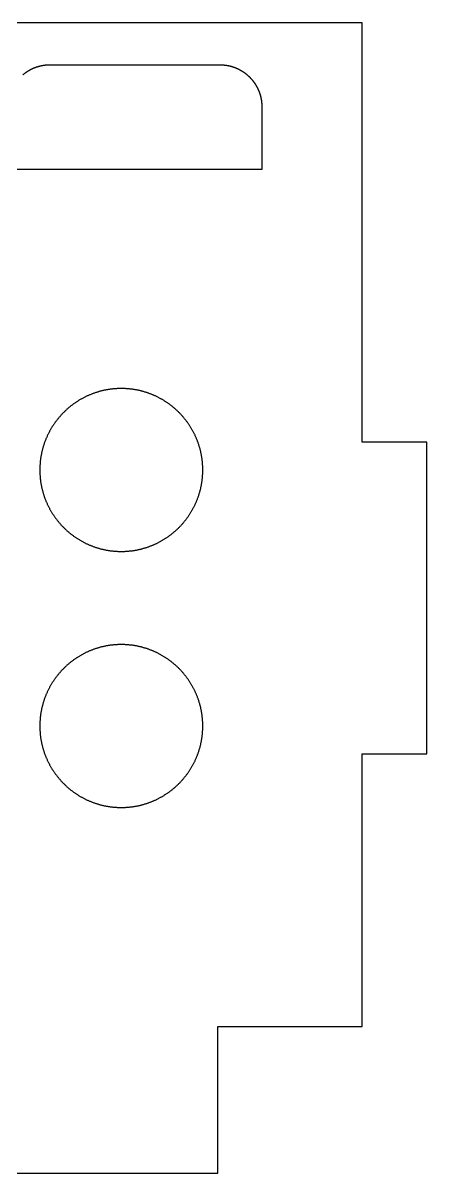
# Model space of a CAD drawing. Extents: x -13 to 43.9, y 40.2 to 95.2.
# Drawn here: x 24.6 to 43.9, y 40.2 to 95.2 of the extents above; entities that cross this region are included whole.
import ezdxf

# ---------------------------------------------------------------- set-up
doc = ezdxf.new("R2010")
doc.units = 0
doc.layers.get('0').update_dxf_attribs({"linetype": 'CONTINUOUS'})

msp = doc.modelspace()

# ---------------------------------------------------------------- linework, layer by layer
at = {"color": 7}
for points in [[(-13, 43.25), (-13, 40.25), (33.896, 40.25), (33.896, 47.25), (40.796, 47.25), (40.796, 60.3), (43.896, 60.3), (43.896, 75.2), (40.796, 75.2), (40.796, 95.25), (18, 95.25), (18, 92.25)], [(24.649, 92.834), (24.659, 92.842), (24.67, 92.85), (24.681, 92.858), (24.692, 92.866), (24.703, 92.874), (24.714, 92.882), (24.725, 92.89), (24.736, 92.897), (24.747, 92.905), (24.758, 92.913), (24.769, 92.92), (24.781, 92.928), (24.792, 92.935), (24.803, 92.942), (24.815, 92.949), (24.826, 92.957), (24.838, 92.964), (24.85, 92.971), (24.861, 92.977), (24.873, 92.984), (24.885, 92.991), (24.896, 92.998), (24.908, 93.004), (24.92, 93.011)], [(24.92, 93.011), (24.932, 93.017), (24.944, 93.024), (24.956, 93.03), (24.968, 93.036), (24.98, 93.042), (24.992, 93.048), (25.005, 93.054), (25.017, 93.06), (25.029, 93.066), (25.041, 93.071), (25.054, 93.077), (25.066, 93.083), (25.079, 93.088), (25.091, 93.093), (25.104, 93.099), (25.116, 93.104), (25.129, 93.109), (25.142, 93.114), (25.154, 93.119), (25.167, 93.124), (25.18, 93.129), (25.193, 93.133), (25.206, 93.138), (25.218, 93.142)], [(25.218, 93.142), (25.231, 93.147), (25.244, 93.151), (25.257, 93.156), (25.27, 93.16), (25.283, 93.164), (25.297, 93.168), (25.31, 93.172), (25.323, 93.176), (25.336, 93.179), (25.349, 93.183), (25.363, 93.186), (25.376, 93.19), (25.389, 93.193), (25.403, 93.197), (25.416, 93.2), (25.43, 93.203), (25.443, 93.206), (25.457, 93.209), (25.47, 93.212), (25.484, 93.214), (25.497, 93.217), (25.511, 93.22), (25.525, 93.222), (25.538, 93.224)], [(25.538, 93.224), (25.552, 93.227), (25.566, 93.229), (25.579, 93.231), (25.593, 93.233), (25.607, 93.235), (25.621, 93.237), (25.635, 93.238), (25.649, 93.24), (25.663, 93.242), (25.677, 93.243), (25.691, 93.244), (25.705, 93.246), (25.719, 93.247), (25.733, 93.248), (25.747, 93.249), (25.761, 93.25), (25.775, 93.25), (25.789, 93.251), (25.803, 93.251), (25.817, 93.252), (25.832, 93.252), (25.846, 93.252), (25.86, 93.253), (25.874, 93.253)], [(25.874, 93.253), (34.001, 93.251)], [(34.001, 93.251), (34.018, 93.25), (34.035, 93.25), (34.052, 93.25), (34.069, 93.249), (34.086, 93.249), (34.103, 93.248), (34.12, 93.247), (34.137, 93.246), (34.154, 93.245), (34.171, 93.243), (34.188, 93.242), (34.205, 93.24), (34.222, 93.238), (34.239, 93.237), (34.255, 93.234), (34.272, 93.232), (34.288, 93.23), (34.305, 93.227), (34.322, 93.225), (34.338, 93.222), (34.354, 93.219), (34.371, 93.216), (34.387, 93.213), (34.404, 93.21)], [(34.404, 93.21), (34.42, 93.206), (34.436, 93.203), (34.452, 93.199), (34.468, 93.195), (34.484, 93.192), (34.5, 93.187), (34.516, 93.183), (34.532, 93.179), (34.548, 93.175), (34.564, 93.17), (34.579, 93.165), (34.595, 93.161), (34.611, 93.156), (34.626, 93.151), (34.642, 93.145), (34.657, 93.14), (34.673, 93.135), (34.688, 93.129), (34.703, 93.123), (34.719, 93.118), (34.734, 93.112), (34.749, 93.106), (34.764, 93.1), (34.779, 93.093)], [(34.779, 93.093), (34.794, 93.087), (34.809, 93.08), (34.823, 93.074), (34.838, 93.067), (34.853, 93.06), (34.867, 93.053), (34.882, 93.046), (34.896, 93.039), (34.911, 93.032), (34.925, 93.024), (34.939, 93.017), (34.954, 93.009), (34.968, 93.001), (34.982, 92.993), (34.996, 92.985), (35.01, 92.977), (35.024, 92.969), (35.037, 92.961), (35.051, 92.952), (35.065, 92.944), (35.078, 92.935), (35.092, 92.927), (35.105, 92.918), (35.118, 92.909)], [(24.575, 92.774), (24.586, 92.783), (24.596, 92.791), (24.606, 92.8), (24.617, 92.808), (24.627, 92.817), (24.638, 92.825), (24.649, 92.834)], [(35.118, 92.909), (35.132, 92.9), (35.145, 92.891), (35.158, 92.881), (35.171, 92.872), (35.184, 92.863), (35.197, 92.853), (35.21, 92.843), (35.222, 92.834), (35.235, 92.824), (35.248, 92.814), (35.26, 92.804), (35.272, 92.794), (35.285, 92.783), (35.297, 92.773), (35.309, 92.763), (35.321, 92.752), (35.333, 92.742), (35.345, 92.731), (35.357, 92.72), (35.368, 92.709), (35.38, 92.698), (35.392, 92.687), (35.403, 92.676), (35.414, 92.665)], [(35.414, 92.665), (35.426, 92.653), (35.437, 92.642), (35.448, 92.63), (35.459, 92.619), (35.47, 92.607), (35.481, 92.595), (35.491, 92.583), (35.502, 92.571), (35.512, 92.559), (35.523, 92.547), (35.533, 92.535), (35.543, 92.523), (35.554, 92.51), (35.564, 92.498), (35.574, 92.485), (35.583, 92.473), (35.593, 92.46), (35.603, 92.447), (35.612, 92.434), (35.622, 92.421), (35.631, 92.408), (35.64, 92.395), (35.65, 92.382), (35.659, 92.369)], [(35.659, 92.369), (35.667, 92.355), (35.676, 92.342), (35.685, 92.328), (35.694, 92.315), (35.702, 92.301), (35.711, 92.287), (35.719, 92.274), (35.727, 92.26), (35.735, 92.246), (35.743, 92.232), (35.751, 92.218), (35.759, 92.204), (35.766, 92.19), (35.774, 92.175), (35.781, 92.161), (35.789, 92.147), (35.796, 92.132), (35.803, 92.118), (35.81, 92.103), (35.817, 92.088), (35.823, 92.074), (35.83, 92.059), (35.837, 92.044), (35.843, 92.029)], [(35.843, 92.029), (35.849, 92.014), (35.855, 91.999), (35.861, 91.984), (35.867, 91.969), (35.873, 91.953), (35.879, 91.938), (35.884, 91.923), (35.89, 91.907), (35.895, 91.892), (35.9, 91.876), (35.905, 91.861), (35.91, 91.845), (35.915, 91.83), (35.92, 91.814), (35.924, 91.798), (35.929, 91.782), (35.933, 91.766), (35.937, 91.75), (35.941, 91.734), (35.945, 91.718), (35.949, 91.702), (35.952, 91.686), (35.956, 91.67), (35.959, 91.654)], [(35.959, 91.654), (35.963, 91.637), (35.966, 91.621), (35.969, 91.605), (35.972, 91.588), (35.974, 91.572), (35.977, 91.555), (35.979, 91.538), (35.982, 91.522), (35.984, 91.505), (35.986, 91.489), (35.988, 91.472), (35.99, 91.455), (35.991, 91.438), (35.993, 91.421), (35.994, 91.404), (35.995, 91.387), (35.996, 91.37), (35.997, 91.353), (35.998, 91.336), (35.999, 91.319), (35.999, 91.302), (36, 91.285), (36, 91.268), (36, 91.251)], [(36, 91.251), (36, 88.25), (18, 88.25)], [(28.497, 77.689), (28.465, 77.682), (28.434, 77.675), (28.402, 77.668), (28.371, 77.661), (28.34, 77.653), (28.309, 77.645), (28.278, 77.637), (28.247, 77.629), (28.216, 77.62), (28.185, 77.611), (28.154, 77.602), (28.124, 77.593), (28.093, 77.583), (28.063, 77.573), (28.033, 77.563), (28.003, 77.553), (27.973, 77.542), (27.943, 77.532), (27.913, 77.521), (27.883, 77.509), (27.854, 77.498), (27.824, 77.486), (27.795, 77.474), (27.766, 77.462)], [(29.282, 77.768), (29.248, 77.768), (29.215, 77.767), (29.182, 77.767), (29.148, 77.766), (29.115, 77.764), (29.082, 77.763), (29.048, 77.761), (29.015, 77.759), (28.982, 77.757), (28.949, 77.754), (28.917, 77.751), (28.884, 77.748), (28.851, 77.744), (28.819, 77.741), (28.786, 77.737), (28.754, 77.732), (28.721, 77.728), (28.689, 77.723), (28.657, 77.718), (28.625, 77.713), (28.593, 77.707), (28.561, 77.701), (28.529, 77.695), (28.497, 77.689)], [(30.067, 77.689), (30.035, 77.695), (30.003, 77.701), (29.972, 77.707), (29.94, 77.713), (29.907, 77.718), (29.875, 77.723), (29.843, 77.728), (29.811, 77.732), (29.778, 77.737), (29.746, 77.741), (29.713, 77.744), (29.68, 77.748), (29.648, 77.751), (29.615, 77.754), (29.582, 77.757), (29.549, 77.759), (29.516, 77.761), (29.483, 77.763), (29.449, 77.764), (29.416, 77.766), (29.383, 77.767), (29.349, 77.767), (29.316, 77.768), (29.282, 77.768)], [(30.798, 77.462), (30.769, 77.474), (30.74, 77.486), (30.71, 77.498), (30.681, 77.509), (30.651, 77.521), (30.621, 77.532), (30.591, 77.542), (30.561, 77.553), (30.531, 77.563), (30.501, 77.573), (30.471, 77.583), (30.44, 77.593), (30.41, 77.602), (30.379, 77.611), (30.348, 77.62), (30.318, 77.629), (30.287, 77.637), (30.255, 77.645), (30.224, 77.653), (30.193, 77.661), (30.162, 77.668), (30.13, 77.675), (30.099, 77.682), (30.067, 77.689)], [(27.104, 77.103), (27.079, 77.085), (27.053, 77.067), (27.027, 77.049), (27.002, 77.031), (26.977, 77.013), (26.952, 76.994), (26.927, 76.975), (26.902, 76.956), (26.877, 76.937), (26.853, 76.918), (26.829, 76.898), (26.804, 76.879), (26.781, 76.859), (26.757, 76.838), (26.733, 76.818), (26.71, 76.798), (26.686, 76.777), (26.663, 76.756), (26.64, 76.735), (26.617, 76.714), (26.595, 76.692), (26.572, 76.671), (26.55, 76.649), (26.528, 76.627)], [(27.766, 77.462), (27.737, 77.449), (27.708, 77.437), (27.679, 77.424), (27.65, 77.411), (27.622, 77.397), (27.593, 77.384), (27.565, 77.37), (27.537, 77.356), (27.509, 77.342), (27.481, 77.327), (27.453, 77.313), (27.425, 77.298), (27.398, 77.283), (27.371, 77.267), (27.343, 77.252), (27.316, 77.236), (27.289, 77.22), (27.262, 77.204), (27.236, 77.188), (27.209, 77.171), (27.183, 77.154), (27.156, 77.137), (27.13, 77.12), (27.104, 77.103)], [(31.46, 77.103), (31.434, 77.12), (31.408, 77.137), (31.381, 77.154), (31.355, 77.171), (31.328, 77.188), (31.302, 77.204), (31.275, 77.22), (31.248, 77.236), (31.221, 77.252), (31.194, 77.267), (31.166, 77.283), (31.139, 77.298), (31.111, 77.313), (31.083, 77.327), (31.055, 77.342), (31.027, 77.356), (30.999, 77.37), (30.971, 77.384), (30.942, 77.397), (30.914, 77.411), (30.885, 77.424), (30.856, 77.437), (30.827, 77.449), (30.798, 77.462)], [(32.036, 76.627), (32.014, 76.649), (31.992, 76.671), (31.969, 76.692), (31.947, 76.714), (31.924, 76.735), (31.901, 76.756), (31.878, 76.777), (31.855, 76.798), (31.831, 76.818), (31.807, 76.838), (31.784, 76.859), (31.76, 76.879), (31.736, 76.898), (31.711, 76.918), (31.687, 76.937), (31.662, 76.956), (31.637, 76.975), (31.613, 76.994), (31.587, 77.013), (31.562, 77.031), (31.537, 77.049), (31.511, 77.067), (31.486, 77.085), (31.46, 77.103)], [(26.528, 76.627), (26.506, 76.605), (26.484, 76.583), (26.463, 76.56), (26.441, 76.538), (26.42, 76.515), (26.399, 76.492), (26.378, 76.469), (26.357, 76.445), (26.337, 76.422), (26.317, 76.398), (26.296, 76.374), (26.276, 76.351), (26.257, 76.326), (26.237, 76.302), (26.218, 76.278), (26.199, 76.253), (26.18, 76.228), (26.161, 76.203), (26.142, 76.178), (26.124, 76.153), (26.106, 76.128), (26.088, 76.102), (26.07, 76.076), (26.052, 76.051)], [(32.512, 76.051), (32.494, 76.076), (32.476, 76.102), (32.458, 76.128), (32.44, 76.153), (32.422, 76.178), (32.403, 76.203), (32.384, 76.228), (32.365, 76.253), (32.346, 76.278), (32.327, 76.302), (32.307, 76.326), (32.288, 76.351), (32.268, 76.374), (32.248, 76.398), (32.227, 76.422), (32.207, 76.445), (32.186, 76.469), (32.165, 76.492), (32.144, 76.515), (32.123, 76.538), (32.102, 76.56), (32.08, 76.583), (32.058, 76.605), (32.036, 76.627)], [(26.052, 76.051), (26.035, 76.025), (26.018, 75.999), (26.001, 75.972), (25.984, 75.946), (25.967, 75.919), (25.951, 75.893), (25.935, 75.866), (25.919, 75.839), (25.903, 75.812), (25.888, 75.784), (25.872, 75.757), (25.857, 75.73), (25.842, 75.702), (25.828, 75.674), (25.813, 75.646), (25.799, 75.618), (25.785, 75.59), (25.771, 75.562), (25.758, 75.533), (25.744, 75.505), (25.731, 75.476), (25.718, 75.447), (25.706, 75.418), (25.693, 75.389)], [(32.871, 75.389), (32.859, 75.418), (32.846, 75.447), (32.833, 75.476), (32.82, 75.505), (32.807, 75.533), (32.793, 75.562), (32.779, 75.59), (32.765, 75.618), (32.751, 75.646), (32.737, 75.674), (32.722, 75.702), (32.707, 75.73), (32.692, 75.757), (32.677, 75.784), (32.661, 75.812), (32.645, 75.839), (32.629, 75.866), (32.613, 75.893), (32.597, 75.919), (32.58, 75.946), (32.563, 75.972), (32.546, 75.999), (32.529, 76.025), (32.512, 76.051)], [(25.693, 75.389), (25.681, 75.36), (25.669, 75.331), (25.657, 75.301), (25.646, 75.272), (25.634, 75.242), (25.623, 75.212), (25.613, 75.182), (25.602, 75.152), (25.592, 75.122), (25.582, 75.092), (25.572, 75.062), (25.562, 75.031), (25.553, 75.001), (25.544, 74.97), (25.535, 74.939), (25.526, 74.908), (25.518, 74.877), (25.51, 74.846), (25.502, 74.815), (25.494, 74.784), (25.487, 74.753), (25.48, 74.721), (25.473, 74.69), (25.466, 74.658)], [(33.098, 74.658), (33.091, 74.69), (33.084, 74.721), (33.077, 74.753), (33.07, 74.784), (33.062, 74.815), (33.054, 74.846), (33.046, 74.877), (33.038, 74.908), (33.029, 74.939), (33.02, 74.97), (33.011, 75.001), (33.002, 75.031), (32.992, 75.062), (32.983, 75.092), (32.972, 75.122), (32.962, 75.152), (32.952, 75.182), (32.941, 75.212), (32.93, 75.242), (32.918, 75.272), (32.907, 75.301), (32.895, 75.331), (32.883, 75.36), (32.871, 75.389)], [(25.466, 74.658), (25.46, 74.626), (25.454, 74.594), (25.448, 74.562), (25.442, 74.53), (25.437, 74.498), (25.432, 74.466), (25.427, 74.434), (25.423, 74.401), (25.418, 74.369), (25.414, 74.336), (25.411, 74.304), (25.407, 74.271), (25.404, 74.238), (25.401, 74.206), (25.398, 74.173), (25.396, 74.14), (25.394, 74.107), (25.392, 74.073), (25.391, 74.04), (25.389, 74.007), (25.388, 73.973), (25.388, 73.94), (25.387, 73.907), (25.387, 73.873)], [(33.177, 73.873), (33.177, 73.907), (33.176, 73.94), (33.176, 73.973), (33.175, 74.007), (33.174, 74.04), (33.172, 74.073), (33.17, 74.107), (33.168, 74.14), (33.166, 74.173), (33.163, 74.206), (33.16, 74.238), (33.157, 74.271), (33.154, 74.304), (33.15, 74.336), (33.146, 74.369), (33.142, 74.401), (33.137, 74.434), (33.132, 74.466), (33.127, 74.498), (33.122, 74.53), (33.116, 74.562), (33.11, 74.594), (33.104, 74.626), (33.098, 74.658)], [(25.387, 73.873), (25.387, 73.839), (25.388, 73.806), (25.388, 73.772), (25.389, 73.739), (25.391, 73.706), (25.392, 73.672), (25.394, 73.639), (25.396, 73.606), (25.398, 73.573), (25.401, 73.54), (25.404, 73.507), (25.407, 73.475), (25.411, 73.442), (25.414, 73.409), (25.418, 73.377), (25.423, 73.344), (25.427, 73.312), (25.432, 73.28), (25.437, 73.248), (25.442, 73.215), (25.448, 73.183), (25.454, 73.152), (25.46, 73.12), (25.466, 73.088)], [(33.098, 73.088), (33.104, 73.12), (33.11, 73.152), (33.116, 73.183), (33.122, 73.215), (33.127, 73.248), (33.132, 73.28), (33.137, 73.312), (33.142, 73.344), (33.146, 73.377), (33.15, 73.409), (33.154, 73.442), (33.157, 73.475), (33.16, 73.507), (33.163, 73.54), (33.166, 73.573), (33.168, 73.606), (33.17, 73.639), (33.172, 73.672), (33.174, 73.706), (33.175, 73.739), (33.176, 73.772), (33.176, 73.806), (33.177, 73.839), (33.177, 73.873)], [(25.466, 73.088), (25.473, 73.056), (25.48, 73.025), (25.487, 72.993), (25.494, 72.962), (25.502, 72.931), (25.51, 72.9), (25.518, 72.868), (25.526, 72.837), (25.535, 72.807), (25.544, 72.776), (25.553, 72.745), (25.562, 72.715), (25.572, 72.684), (25.582, 72.654), (25.592, 72.624), (25.602, 72.594), (25.613, 72.564), (25.623, 72.534), (25.634, 72.504), (25.646, 72.474), (25.657, 72.445), (25.669, 72.415), (25.681, 72.386), (25.693, 72.357)], [(32.871, 72.357), (32.883, 72.386), (32.895, 72.415), (32.907, 72.445), (32.918, 72.474), (32.93, 72.504), (32.941, 72.534), (32.952, 72.564), (32.962, 72.594), (32.972, 72.624), (32.983, 72.654), (32.992, 72.684), (33.002, 72.715), (33.011, 72.745), (33.02, 72.776), (33.029, 72.807), (33.038, 72.837), (33.046, 72.868), (33.054, 72.9), (33.062, 72.931), (33.07, 72.962), (33.077, 72.993), (33.084, 73.025), (33.091, 73.056), (33.098, 73.088)], [(25.693, 72.357), (25.706, 72.328), (25.718, 72.299), (25.731, 72.27), (25.744, 72.241), (25.758, 72.213), (25.771, 72.184), (25.785, 72.156), (25.799, 72.128), (25.813, 72.1), (25.828, 72.072), (25.842, 72.044), (25.857, 72.016), (25.872, 71.989), (25.888, 71.961), (25.903, 71.934), (25.919, 71.907), (25.935, 71.88), (25.951, 71.853), (25.967, 71.827), (25.984, 71.8), (26.001, 71.774), (26.018, 71.747), (26.035, 71.721), (26.052, 71.695)], [(32.512, 71.695), (32.529, 71.721), (32.546, 71.747), (32.563, 71.774), (32.58, 71.8), (32.597, 71.827), (32.613, 71.853), (32.629, 71.88), (32.645, 71.907), (32.661, 71.934), (32.677, 71.961), (32.692, 71.989), (32.707, 72.016), (32.722, 72.044), (32.737, 72.072), (32.751, 72.1), (32.765, 72.128), (32.779, 72.156), (32.793, 72.184), (32.807, 72.213), (32.82, 72.241), (32.833, 72.27), (32.846, 72.299), (32.859, 72.328), (32.871, 72.357)], [(26.052, 71.695), (26.07, 71.669), (26.088, 71.644), (26.106, 71.618), (26.124, 71.593), (26.142, 71.568), (26.161, 71.542), (26.18, 71.518), (26.199, 71.493), (26.218, 71.468), (26.237, 71.444), (26.257, 71.419), (26.276, 71.395), (26.296, 71.371), (26.317, 71.348), (26.337, 71.324), (26.357, 71.3), (26.378, 71.277), (26.399, 71.254), (26.42, 71.231), (26.441, 71.208), (26.463, 71.186), (26.484, 71.163), (26.506, 71.141), (26.528, 71.119)], [(32.036, 71.119), (32.058, 71.141), (32.08, 71.163), (32.102, 71.186), (32.123, 71.208), (32.144, 71.231), (32.165, 71.254), (32.186, 71.277), (32.207, 71.3), (32.227, 71.324), (32.248, 71.348), (32.268, 71.371), (32.288, 71.395), (32.307, 71.419), (32.327, 71.444), (32.346, 71.468), (32.365, 71.493), (32.384, 71.518), (32.403, 71.542), (32.422, 71.568), (32.44, 71.593), (32.458, 71.618), (32.476, 71.644), (32.494, 71.669), (32.512, 71.695)], [(26.528, 71.119), (26.55, 71.097), (26.572, 71.075), (26.595, 71.053), (26.617, 71.032), (26.64, 71.011), (26.663, 70.99), (26.686, 70.969), (26.71, 70.948), (26.733, 70.928), (26.757, 70.907), (26.781, 70.887), (26.804, 70.867), (26.829, 70.848), (26.853, 70.828), (26.877, 70.809), (26.902, 70.79), (26.927, 70.771), (26.952, 70.752), (26.977, 70.733), (27.002, 70.715), (27.027, 70.697), (27.053, 70.679), (27.079, 70.661), (27.104, 70.643)], [(31.46, 70.643), (31.486, 70.661), (31.511, 70.679), (31.537, 70.697), (31.562, 70.715), (31.587, 70.733), (31.613, 70.752), (31.637, 70.771), (31.662, 70.79), (31.687, 70.809), (31.711, 70.828), (31.736, 70.848), (31.76, 70.867), (31.784, 70.887), (31.807, 70.907), (31.831, 70.928), (31.855, 70.948), (31.878, 70.969), (31.901, 70.99), (31.924, 71.011), (31.947, 71.032), (31.969, 71.053), (31.992, 71.075), (32.014, 71.097), (32.036, 71.119)], [(27.104, 70.643), (27.13, 70.626), (27.156, 70.609), (27.183, 70.592), (27.209, 70.575), (27.236, 70.558), (27.262, 70.542), (27.289, 70.526), (27.316, 70.51), (27.343, 70.494), (27.371, 70.478), (27.398, 70.463), (27.425, 70.448), (27.453, 70.433), (27.481, 70.418), (27.509, 70.404), (27.537, 70.39), (27.565, 70.376), (27.593, 70.362), (27.622, 70.348), (27.65, 70.335), (27.679, 70.322), (27.708, 70.309), (27.737, 70.296), (27.766, 70.284)], [(30.798, 70.284), (30.827, 70.296), (30.856, 70.309), (30.885, 70.322), (30.914, 70.335), (30.942, 70.348), (30.971, 70.362), (30.999, 70.376), (31.027, 70.39), (31.055, 70.404), (31.083, 70.418), (31.111, 70.433), (31.139, 70.448), (31.166, 70.463), (31.194, 70.478), (31.221, 70.494), (31.248, 70.51), (31.275, 70.526), (31.302, 70.542), (31.328, 70.558), (31.355, 70.575), (31.381, 70.592), (31.408, 70.609), (31.434, 70.626), (31.46, 70.643)], [(27.766, 70.284), (27.795, 70.272), (27.824, 70.26), (27.854, 70.248), (27.883, 70.237), (27.913, 70.225), (27.943, 70.214), (27.973, 70.203), (28.003, 70.193), (28.033, 70.183), (28.063, 70.172), (28.093, 70.163), (28.124, 70.153), (28.154, 70.144), (28.185, 70.135), (28.216, 70.126), (28.247, 70.117), (28.278, 70.109), (28.309, 70.101), (28.34, 70.093), (28.371, 70.085), (28.402, 70.078), (28.434, 70.071), (28.465, 70.064), (28.497, 70.057)], [(28.497, 70.057), (28.529, 70.051), (28.561, 70.045), (28.593, 70.039), (28.625, 70.033), (28.657, 70.028), (28.689, 70.023), (28.721, 70.018), (28.754, 70.013), (28.786, 70.009), (28.819, 70.005), (28.851, 70.002), (28.884, 69.998), (28.917, 69.995), (28.949, 69.992), (28.982, 69.989), (29.015, 69.987), (29.048, 69.985), (29.082, 69.983), (29.115, 69.981), (29.148, 69.98), (29.182, 69.979), (29.215, 69.979), (29.248, 69.978), (29.282, 69.978)], [(29.282, 69.978), (29.316, 69.978), (29.349, 69.979), (29.383, 69.979), (29.416, 69.98), (29.449, 69.981), (29.483, 69.983), (29.516, 69.985), (29.549, 69.987), (29.582, 69.989), (29.615, 69.992), (29.648, 69.995), (29.68, 69.998), (29.713, 70.002), (29.746, 70.005), (29.778, 70.009), (29.811, 70.013), (29.843, 70.018), (29.875, 70.023), (29.907, 70.028), (29.94, 70.033), (29.972, 70.039), (30.003, 70.045), (30.035, 70.051), (30.067, 70.057)], [(30.067, 70.057), (30.099, 70.064), (30.13, 70.071), (30.162, 70.078), (30.193, 70.085), (30.224, 70.093), (30.255, 70.101), (30.287, 70.109), (30.318, 70.117), (30.348, 70.126), (30.379, 70.135), (30.41, 70.144), (30.44, 70.153), (30.471, 70.163), (30.501, 70.172), (30.531, 70.183), (30.561, 70.193), (30.591, 70.203), (30.621, 70.214), (30.651, 70.225), (30.681, 70.237), (30.71, 70.248), (30.74, 70.26), (30.769, 70.272), (30.798, 70.284)], [(29.282, 65.522), (29.248, 65.522), (29.215, 65.521), (29.182, 65.521), (29.148, 65.52), (29.115, 65.519), (29.082, 65.517), (29.048, 65.515), (29.015, 65.513), (28.982, 65.511), (28.949, 65.508), (28.917, 65.505), (28.884, 65.502), (28.851, 65.498), (28.819, 65.495), (28.786, 65.491), (28.754, 65.487), (28.721, 65.482), (28.689, 65.477), (28.657, 65.472), (28.625, 65.467), (28.593, 65.461), (28.561, 65.455), (28.529, 65.449), (28.497, 65.443)], [(30.067, 65.443), (30.035, 65.449), (30.003, 65.455), (29.972, 65.461), (29.94, 65.467), (29.907, 65.472), (29.875, 65.477), (29.843, 65.482), (29.811, 65.487), (29.778, 65.491), (29.746, 65.495), (29.713, 65.498), (29.68, 65.502), (29.648, 65.505), (29.615, 65.508), (29.582, 65.511), (29.549, 65.513), (29.516, 65.515), (29.483, 65.517), (29.449, 65.519), (29.416, 65.52), (29.383, 65.521), (29.349, 65.521), (29.316, 65.522), (29.282, 65.522)], [(27.766, 65.216), (27.737, 65.204), (27.708, 65.191), (27.679, 65.178), (27.65, 65.165), (27.622, 65.152), (27.593, 65.138), (27.565, 65.124), (27.537, 65.11), (27.509, 65.096), (27.481, 65.082), (27.453, 65.067), (27.425, 65.052), (27.398, 65.037), (27.371, 65.022), (27.343, 65.006), (27.316, 64.99), (27.289, 64.974), (27.262, 64.958), (27.236, 64.942), (27.209, 64.925), (27.183, 64.908), (27.156, 64.891), (27.13, 64.874), (27.104, 64.857)], [(28.497, 65.443), (28.465, 65.436), (28.434, 65.429), (28.402, 65.422), (28.371, 65.415), (28.34, 65.407), (28.309, 65.399), (28.278, 65.391), (28.247, 65.383), (28.216, 65.374), (28.185, 65.365), (28.154, 65.356), (28.124, 65.347), (28.093, 65.337), (28.063, 65.328), (28.033, 65.317), (28.003, 65.307), (27.973, 65.297), (27.943, 65.286), (27.913, 65.275), (27.883, 65.263), (27.854, 65.252), (27.824, 65.24), (27.795, 65.228), (27.766, 65.216)], [(30.798, 65.216), (30.769, 65.228), (30.74, 65.24), (30.71, 65.252), (30.681, 65.263), (30.651, 65.275), (30.621, 65.286), (30.591, 65.297), (30.561, 65.307), (30.531, 65.317), (30.501, 65.328), (30.471, 65.337), (30.44, 65.347), (30.41, 65.356), (30.379, 65.365), (30.348, 65.374), (30.318, 65.383), (30.287, 65.391), (30.255, 65.399), (30.224, 65.407), (30.193, 65.415), (30.162, 65.422), (30.13, 65.429), (30.099, 65.436), (30.067, 65.443)], [(31.46, 64.857), (31.434, 64.874), (31.408, 64.891), (31.381, 64.908), (31.355, 64.925), (31.328, 64.942), (31.302, 64.958), (31.275, 64.974), (31.248, 64.99), (31.221, 65.006), (31.194, 65.022), (31.166, 65.037), (31.139, 65.052), (31.111, 65.067), (31.083, 65.082), (31.055, 65.096), (31.027, 65.11), (30.999, 65.124), (30.971, 65.138), (30.942, 65.152), (30.914, 65.165), (30.885, 65.178), (30.856, 65.191), (30.827, 65.204), (30.798, 65.216)], [(26.528, 64.381), (26.506, 64.359), (26.484, 64.337), (26.463, 64.314), (26.441, 64.292), (26.42, 64.269), (26.399, 64.246), (26.378, 64.223), (26.357, 64.2), (26.337, 64.176), (26.317, 64.152), (26.296, 64.129), (26.276, 64.105), (26.257, 64.081), (26.237, 64.056), (26.218, 64.032), (26.199, 64.007), (26.18, 63.982), (26.161, 63.958), (26.142, 63.932), (26.124, 63.907), (26.106, 63.882), (26.088, 63.856), (26.07, 63.831), (26.052, 63.805)], [(27.104, 64.857), (27.079, 64.839), (27.053, 64.821), (27.027, 64.803), (27.002, 64.785), (26.977, 64.767), (26.952, 64.748), (26.927, 64.729), (26.902, 64.71), (26.877, 64.691), (26.853, 64.672), (26.829, 64.652), (26.804, 64.633), (26.781, 64.613), (26.757, 64.593), (26.733, 64.572), (26.71, 64.552), (26.686, 64.531), (26.663, 64.51), (26.64, 64.489), (26.617, 64.468), (26.595, 64.447), (26.572, 64.425), (26.55, 64.403), (26.528, 64.381)], [(32.036, 64.381), (32.014, 64.403), (31.992, 64.425), (31.969, 64.447), (31.947, 64.468), (31.924, 64.489), (31.901, 64.51), (31.878, 64.531), (31.855, 64.552), (31.831, 64.572), (31.807, 64.593), (31.784, 64.613), (31.76, 64.633), (31.736, 64.652), (31.711, 64.672), (31.687, 64.691), (31.662, 64.71), (31.637, 64.729), (31.613, 64.748), (31.587, 64.767), (31.562, 64.785), (31.537, 64.803), (31.511, 64.821), (31.486, 64.839), (31.46, 64.857)], [(32.512, 63.805), (32.494, 63.831), (32.476, 63.856), (32.458, 63.882), (32.44, 63.907), (32.422, 63.932), (32.403, 63.958), (32.384, 63.982), (32.365, 64.007), (32.346, 64.032), (32.327, 64.056), (32.307, 64.081), (32.288, 64.105), (32.268, 64.129), (32.248, 64.152), (32.227, 64.176), (32.207, 64.2), (32.186, 64.223), (32.165, 64.246), (32.144, 64.269), (32.123, 64.292), (32.102, 64.314), (32.08, 64.337), (32.058, 64.359), (32.036, 64.381)], [(26.052, 63.805), (26.035, 63.779), (26.018, 63.753), (26.001, 63.726), (25.984, 63.7), (25.967, 63.673), (25.951, 63.647), (25.935, 63.62), (25.919, 63.593), (25.903, 63.566), (25.888, 63.539), (25.872, 63.511), (25.857, 63.484), (25.842, 63.456), (25.828, 63.428), (25.813, 63.4), (25.799, 63.372), (25.785, 63.344), (25.771, 63.316), (25.758, 63.287), (25.744, 63.259), (25.731, 63.23), (25.718, 63.201), (25.706, 63.172), (25.693, 63.143)], [(32.871, 63.143), (32.859, 63.172), (32.846, 63.201), (32.833, 63.23), (32.82, 63.259), (32.807, 63.287), (32.793, 63.316), (32.779, 63.344), (32.765, 63.372), (32.751, 63.4), (32.737, 63.428), (32.722, 63.456), (32.707, 63.484), (32.692, 63.511), (32.677, 63.539), (32.661, 63.566), (32.645, 63.593), (32.629, 63.62), (32.613, 63.647), (32.597, 63.673), (32.58, 63.7), (32.563, 63.726), (32.546, 63.753), (32.529, 63.779), (32.512, 63.805)], [(25.693, 63.143), (25.681, 63.114), (25.669, 63.085), (25.657, 63.055), (25.646, 63.026), (25.634, 62.996), (25.623, 62.966), (25.613, 62.936), (25.602, 62.906), (25.592, 62.876), (25.582, 62.846), (25.572, 62.816), (25.562, 62.785), (25.553, 62.755), (25.544, 62.724), (25.535, 62.693), (25.526, 62.663), (25.518, 62.632), (25.51, 62.6), (25.502, 62.569), (25.494, 62.538), (25.487, 62.507), (25.48, 62.475), (25.473, 62.444), (25.466, 62.412)], [(33.098, 62.412), (33.091, 62.444), (33.084, 62.475), (33.077, 62.507), (33.07, 62.538), (33.062, 62.569), (33.054, 62.6), (33.046, 62.632), (33.038, 62.663), (33.029, 62.693), (33.02, 62.724), (33.011, 62.755), (33.002, 62.785), (32.992, 62.816), (32.983, 62.846), (32.972, 62.876), (32.962, 62.906), (32.952, 62.936), (32.941, 62.966), (32.93, 62.996), (32.918, 63.026), (32.907, 63.055), (32.895, 63.085), (32.883, 63.114), (32.871, 63.143)], [(25.466, 62.412), (25.46, 62.38), (25.454, 62.348), (25.448, 62.317), (25.442, 62.285), (25.437, 62.252), (25.432, 62.22), (25.427, 62.188), (25.423, 62.156), (25.418, 62.123), (25.414, 62.091), (25.411, 62.058), (25.407, 62.025), (25.404, 61.993), (25.401, 61.96), (25.398, 61.927), (25.396, 61.894), (25.394, 61.861), (25.392, 61.828), (25.391, 61.794), (25.389, 61.761), (25.388, 61.728), (25.388, 61.694), (25.387, 61.661), (25.387, 61.627)], [(33.177, 61.627), (33.177, 61.661), (33.176, 61.694), (33.176, 61.728), (33.175, 61.761), (33.174, 61.794), (33.172, 61.828), (33.17, 61.861), (33.168, 61.894), (33.166, 61.927), (33.163, 61.96), (33.16, 61.993), (33.157, 62.025), (33.154, 62.058), (33.15, 62.091), (33.146, 62.123), (33.142, 62.156), (33.137, 62.188), (33.132, 62.22), (33.127, 62.252), (33.122, 62.285), (33.116, 62.317), (33.11, 62.348), (33.104, 62.38), (33.098, 62.412)], [(25.387, 61.627), (25.387, 61.593), (25.388, 61.56), (25.388, 61.527), (25.389, 61.493), (25.391, 61.46), (25.392, 61.427), (25.394, 61.393), (25.396, 61.36), (25.398, 61.327), (25.401, 61.294), (25.404, 61.262), (25.407, 61.229), (25.411, 61.196), (25.414, 61.164), (25.418, 61.131), (25.423, 61.099), (25.427, 61.066), (25.432, 61.034), (25.437, 61.002), (25.442, 60.97), (25.448, 60.938), (25.454, 60.906), (25.46, 60.874), (25.466, 60.842)], [(33.098, 60.842), (33.104, 60.874), (33.11, 60.906), (33.116, 60.938), (33.122, 60.97), (33.127, 61.002), (33.132, 61.034), (33.137, 61.066), (33.142, 61.099), (33.146, 61.131), (33.15, 61.164), (33.154, 61.196), (33.157, 61.229), (33.16, 61.262), (33.163, 61.294), (33.166, 61.327), (33.168, 61.36), (33.17, 61.393), (33.172, 61.427), (33.174, 61.46), (33.175, 61.493), (33.176, 61.527), (33.176, 61.56), (33.177, 61.593), (33.177, 61.627)], [(25.466, 60.842), (25.473, 60.81), (25.48, 60.779), (25.487, 60.747), (25.494, 60.716), (25.502, 60.685), (25.51, 60.654), (25.518, 60.623), (25.526, 60.592), (25.535, 60.561), (25.544, 60.53), (25.553, 60.499), (25.562, 60.469), (25.572, 60.438), (25.582, 60.408), (25.592, 60.378), (25.602, 60.348), (25.613, 60.318), (25.623, 60.288), (25.634, 60.258), (25.646, 60.228), (25.657, 60.199), (25.669, 60.169), (25.681, 60.14), (25.693, 60.111)], [(32.871, 60.111), (32.883, 60.14), (32.895, 60.169), (32.907, 60.199), (32.918, 60.228), (32.93, 60.258), (32.941, 60.288), (32.952, 60.318), (32.962, 60.348), (32.972, 60.378), (32.983, 60.408), (32.992, 60.438), (33.002, 60.469), (33.011, 60.499), (33.02, 60.53), (33.029, 60.561), (33.038, 60.592), (33.046, 60.623), (33.054, 60.654), (33.062, 60.685), (33.07, 60.716), (33.077, 60.747), (33.084, 60.779), (33.091, 60.81), (33.098, 60.842)], [(25.693, 60.111), (25.706, 60.082), (25.718, 60.053), (25.731, 60.024), (25.744, 59.995), (25.758, 59.967), (25.771, 59.938), (25.785, 59.91), (25.799, 59.882), (25.813, 59.854), (25.828, 59.826), (25.842, 59.798), (25.857, 59.77), (25.872, 59.743), (25.888, 59.716), (25.903, 59.688), (25.919, 59.661), (25.935, 59.634), (25.951, 59.607), (25.967, 59.581), (25.984, 59.554), (26.001, 59.528), (26.018, 59.501), (26.035, 59.475), (26.052, 59.449)], [(32.512, 59.449), (32.529, 59.475), (32.546, 59.501), (32.563, 59.528), (32.58, 59.554), (32.597, 59.581), (32.613, 59.607), (32.629, 59.634), (32.645, 59.661), (32.661, 59.688), (32.677, 59.716), (32.692, 59.743), (32.707, 59.77), (32.722, 59.798), (32.737, 59.826), (32.751, 59.854), (32.765, 59.882), (32.779, 59.91), (32.793, 59.938), (32.807, 59.967), (32.82, 59.995), (32.833, 60.024), (32.846, 60.053), (32.859, 60.082), (32.871, 60.111)], [(26.052, 59.449), (26.07, 59.424), (26.088, 59.398), (26.106, 59.372), (26.124, 59.347), (26.142, 59.322), (26.161, 59.297), (26.18, 59.272), (26.199, 59.247), (26.218, 59.222), (26.237, 59.198), (26.257, 59.174), (26.276, 59.149), (26.296, 59.126), (26.317, 59.102), (26.337, 59.078), (26.357, 59.055), (26.378, 59.031), (26.399, 59.008), (26.42, 58.985), (26.441, 58.962), (26.463, 58.94), (26.484, 58.917), (26.506, 58.895), (26.528, 58.873)], [(32.036, 58.873), (32.058, 58.895), (32.08, 58.917), (32.102, 58.94), (32.123, 58.962), (32.144, 58.985), (32.165, 59.008), (32.186, 59.031), (32.207, 59.055), (32.227, 59.078), (32.248, 59.102), (32.268, 59.126), (32.288, 59.149), (32.307, 59.174), (32.327, 59.198), (32.346, 59.222), (32.365, 59.247), (32.384, 59.272), (32.403, 59.297), (32.422, 59.322), (32.44, 59.347), (32.458, 59.372), (32.476, 59.398), (32.494, 59.424), (32.512, 59.449)], [(26.528, 58.873), (26.55, 58.851), (26.572, 58.829), (26.595, 58.808), (26.617, 58.786), (26.64, 58.765), (26.663, 58.744), (26.686, 58.723), (26.71, 58.702), (26.733, 58.682), (26.757, 58.662), (26.781, 58.641), (26.804, 58.621), (26.829, 58.602), (26.853, 58.582), (26.877, 58.563), (26.902, 58.544), (26.927, 58.525), (26.952, 58.506), (26.977, 58.487), (27.002, 58.469), (27.027, 58.451), (27.053, 58.433), (27.079, 58.415), (27.104, 58.397)], [(31.46, 58.397), (31.486, 58.415), (31.511, 58.433), (31.537, 58.451), (31.562, 58.469), (31.587, 58.487), (31.613, 58.506), (31.637, 58.525), (31.662, 58.544), (31.687, 58.563), (31.711, 58.582), (31.736, 58.602), (31.76, 58.621), (31.784, 58.641), (31.807, 58.662), (31.831, 58.682), (31.855, 58.702), (31.878, 58.723), (31.901, 58.744), (31.924, 58.765), (31.947, 58.786), (31.969, 58.808), (31.992, 58.829), (32.014, 58.851), (32.036, 58.873)], [(27.104, 58.397), (27.13, 58.38), (27.156, 58.363), (27.183, 58.346), (27.209, 58.329), (27.236, 58.312), (27.262, 58.296), (27.289, 58.28), (27.316, 58.264), (27.343, 58.248), (27.371, 58.233), (27.398, 58.217), (27.425, 58.202), (27.453, 58.187), (27.481, 58.173), (27.509, 58.158), (27.537, 58.144), (27.565, 58.13), (27.593, 58.116), (27.622, 58.103), (27.65, 58.089), (27.679, 58.076), (27.708, 58.063), (27.737, 58.051), (27.766, 58.038)], [(30.798, 58.038), (30.827, 58.051), (30.856, 58.063), (30.885, 58.076), (30.914, 58.089), (30.942, 58.103), (30.971, 58.116), (30.999, 58.13), (31.027, 58.144), (31.055, 58.158), (31.083, 58.173), (31.111, 58.187), (31.139, 58.202), (31.166, 58.217), (31.194, 58.233), (31.221, 58.248), (31.248, 58.264), (31.275, 58.28), (31.302, 58.296), (31.328, 58.312), (31.355, 58.329), (31.381, 58.346), (31.408, 58.363), (31.434, 58.38), (31.46, 58.397)], [(27.766, 58.038), (27.795, 58.026), (27.824, 58.014), (27.854, 58.002), (27.883, 57.991), (27.913, 57.979), (27.943, 57.968), (27.973, 57.958), (28.003, 57.947), (28.033, 57.937), (28.063, 57.927), (28.093, 57.917), (28.124, 57.907), (28.154, 57.898), (28.185, 57.889), (28.216, 57.88), (28.247, 57.871), (28.278, 57.863), (28.309, 57.855), (28.34, 57.847), (28.371, 57.839), (28.402, 57.832), (28.434, 57.825), (28.465, 57.818), (28.497, 57.811)], [(28.497, 57.811), (28.529, 57.805), (28.561, 57.799), (28.593, 57.793), (28.625, 57.787), (28.657, 57.782), (28.689, 57.777), (28.721, 57.772), (28.754, 57.768), (28.786, 57.763), (28.819, 57.759), (28.851, 57.756), (28.884, 57.752), (28.917, 57.749), (28.949, 57.746), (28.982, 57.743), (29.015, 57.741), (29.048, 57.739), (29.082, 57.737), (29.115, 57.736), (29.148, 57.734), (29.182, 57.733), (29.215, 57.733), (29.248, 57.732), (29.282, 57.732)], [(29.282, 57.732), (29.316, 57.732), (29.349, 57.733), (29.383, 57.733), (29.416, 57.734), (29.449, 57.736), (29.483, 57.737), (29.516, 57.739), (29.549, 57.741), (29.582, 57.743), (29.615, 57.746), (29.648, 57.749), (29.68, 57.752), (29.713, 57.756), (29.746, 57.759), (29.778, 57.763), (29.811, 57.768), (29.843, 57.772), (29.875, 57.777), (29.907, 57.782), (29.94, 57.787), (29.972, 57.793), (30.003, 57.799), (30.035, 57.805), (30.067, 57.811)], [(30.067, 57.811), (30.099, 57.818), (30.13, 57.825), (30.162, 57.832), (30.193, 57.839), (30.224, 57.847), (30.255, 57.855), (30.287, 57.863), (30.318, 57.871), (30.348, 57.88), (30.379, 57.889), (30.41, 57.898), (30.44, 57.907), (30.471, 57.917), (30.501, 57.927), (30.531, 57.937), (30.561, 57.947), (30.591, 57.958), (30.621, 57.968), (30.651, 57.979), (30.681, 57.991), (30.71, 58.002), (30.74, 58.014), (30.769, 58.026), (30.798, 58.038)]]:
    msp.add_lwpolyline(points, dxfattribs=at)
for points in [[(33.177, 73.873), (33.177, 73.873)], [(33.177, 61.627), (33.177, 61.627)]]:
    msp.add_lwpolyline(points, close=True, dxfattribs=at)

doc.saveas('drawing.dxf')
